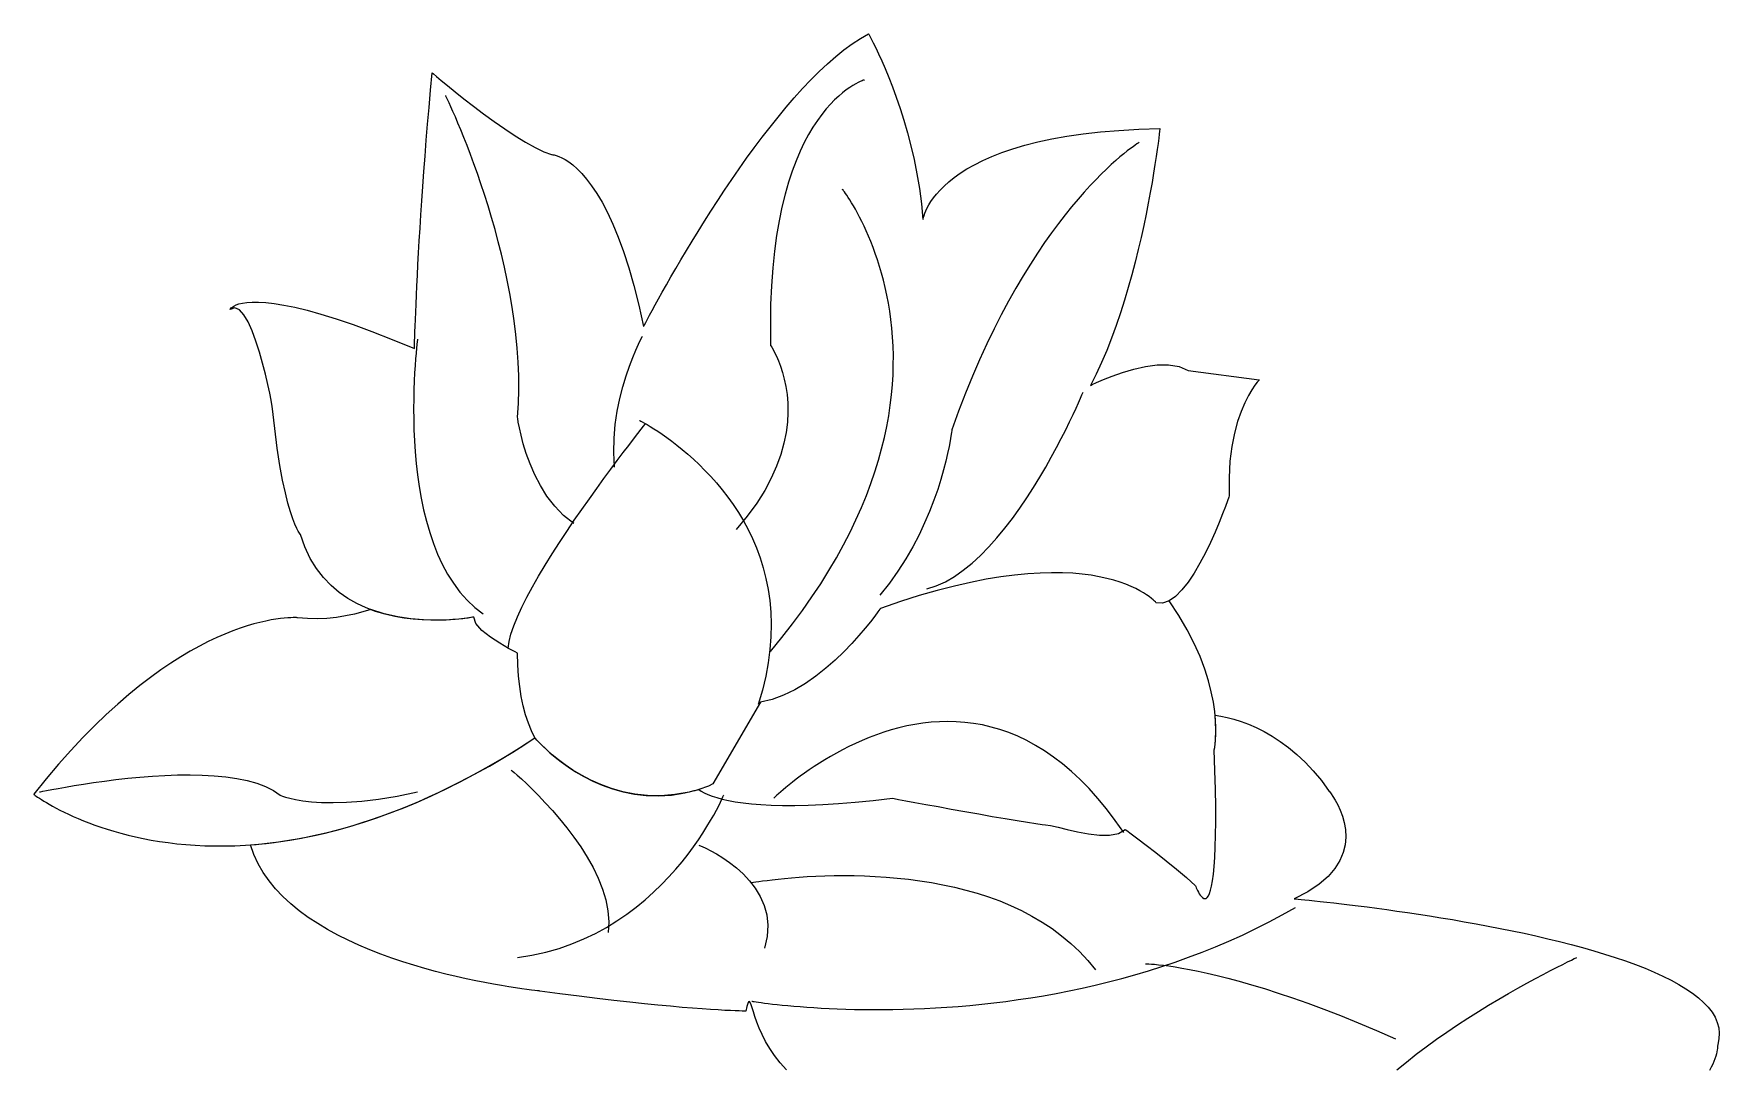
# Model space of a CAD drawing. Extents: x 40 to 170, y 25 to 272.
# Drawn here: x 70.21 to 102.74, y 44.54 to 64.5 of the extents above; entities that cross this region are included whole.
import ezdxf

# ---------------------------------------------------------------- set-up
doc = ezdxf.new("R2010")
doc.units = 0

msp = doc.modelspace()

# ---------------------------------------------------------------- linework, layer by layer
at = {"color": 250, "linetype": 'Continuous'}
for points in [[(83.3105, 50.0169), (83.232788, 49.970363), (83.041, 49.9035), (82.9642, 49.8821), (82.947, 49.8775), (82.8746, 49.8597), (82.8557, 49.8553), (82.578101, 49.806013), (82.311009, 49.784943), (82.054941, 49.789154), (81.810418, 49.815711), (81.577958, 49.86168), (81.358081, 49.924124), (81.151305, 50.000109), (80.958148, 50.086699), (80.779132, 50.18096), (80.614773, 50.279957), (80.465591, 50.380753), (80.332106, 50.480414), (80.214836, 50.576004), (80.114301, 50.664589), (80.031018, 50.743234), (79.965508, 50.809002), (79.918289, 50.858959), (79.88988, 50.89017), (79.8808, 50.8997), (79.814506, 51.038731), (79.75455, 51.187834), (79.701322, 51.347326), (79.655213, 51.517524), (79.616613, 51.698746), (79.585911, 51.891307), (79.563498, 52.095526), (79.549765, 52.311718), (79.5451, 52.5402), (79.496757, 52.564373), (79.372474, 52.630209), (79.203365, 52.727689), (79.020547, 52.846789), (78.855136, 52.977489), (78.738249, 53.109766), (78.701, 53.2336), (78.688283, 53.231202), (78.651359, 53.224834), (78.592069, 53.215734), (78.512253, 53.20514), (78.413752, 53.194293), (78.298407, 53.184429), (78.168059, 53.176789), (78.024548, 53.17261), (77.869714, 53.173131), (77.7054, 53.17959), (77.533445, 53.193227), (77.35569, 53.21528), (77.173975, 53.246988), (76.990143, 53.289589), (76.806032, 53.344322), (76.623484, 53.412425), (76.44434, 53.495137), (76.27044, 53.593697), (76.103625, 53.709344), (75.945736, 53.843315), (75.798613, 53.99685), (75.664097, 54.171188), (75.54403, 54.367566), (75.44025, 54.587224), (75.3546, 54.8314), (75.349689, 54.837014), (75.335616, 54.856009), (75.31337, 54.891616), (75.283939, 54.947064), (75.248312, 55.025585), (75.207478, 55.130407), (75.162425, 55.264763), (75.114143, 55.43188), (75.06362, 55.634991), (75.011845, 55.877326), (74.959807, 56.162113), (74.908494, 56.492585), (74.858895, 56.87197), (74.812, 57.3035), (74.806133, 57.335032), (74.789061, 57.422859), (74.761573, 57.55683), (74.724461, 57.726793), (74.678515, 57.922598), (74.624527, 58.134092), (74.563288, 58.351125), (74.495587, 58.563544), (74.422217, 58.761199), (74.343968, 58.933937), (74.261631, 59.071608), (74.175997, 59.16406), (74.087856, 59.201141), (73.998, 59.1727), (73.999939, 59.176375), (74.006788, 59.186403), (74.020091, 59.20129), (74.041396, 59.219541), (74.072247, 59.23966), (74.114191, 59.260153), (74.168774, 59.279524), (74.237542, 59.29628), (74.32204, 59.308924), (74.423815, 59.315963), (74.544413, 59.3159), (74.685378, 59.307242), (74.848258, 59.288492), (75.034598, 59.258157), (75.245945, 59.214742), (75.483843, 59.15675), (75.74984, 59.082689), (76.04548, 58.991062), (76.372311, 58.880374), (76.731877, 58.749131), (77.125725, 58.595838), (77.5554, 58.419), (77.555609, 58.428241), (77.556276, 58.455667), (77.557462, 58.500828), (77.559228, 58.563278), (77.561635, 58.642568), (77.564743, 58.738249), (77.568613, 58.849875), (77.573305, 58.976997), (77.578881, 59.119167), (77.585402, 59.275936), (77.592928, 59.446858), (77.601519, 59.631484), (77.611237, 59.829366), (77.622142, 60.040055), (77.634296, 60.263105), (77.647758, 60.498066), (77.66259, 60.744492), (77.678852, 61.001933), (77.696605, 61.269943), (77.71591, 61.548072), (77.736828, 61.835873), (77.759419, 62.132898), (77.783744, 62.438699), (77.809864, 62.752827), (77.837839, 63.074836), (77.867731, 63.404276), (77.8996, 63.7407), (77.920332, 63.723047), (77.979529, 63.673126), (78.072689, 63.595498), (78.19531, 63.494721), (78.342893, 63.375356), (78.510934, 63.241961), (78.694935, 63.099096), (78.890392, 62.951321), (79.092806, 62.803195), (79.297674, 62.659278), (79.500496, 62.524128), (79.696771, 62.402306), (79.881998, 62.298371), (80.051674, 62.216883), (80.2013, 62.1624), (80.207332, 62.162127), (80.224942, 62.160216), (80.2534, 62.15503), (80.291976, 62.144931), (80.33994, 62.128281), (80.396564, 62.103442), (80.461116, 62.068778), (80.532869, 62.022649), (80.611091, 61.963418), (80.695053, 61.889449), (80.784025, 61.799102), (80.877279, 61.69074), (80.974083, 61.562726), (81.073709, 61.413421), (81.175426, 61.241189), (81.278505, 61.044391), (81.382217, 60.82139), (81.485831, 60.570547), (81.588618, 60.290226), (81.689848, 59.978789), (81.788791, 59.634597), (81.884719, 59.256013), (81.9769, 58.8414), (81.981768, 58.850815), (81.996171, 58.878466), (82.019807, 58.923462), (82.052373, 58.98491), (82.093569, 59.06192), (82.143091, 59.153598), (82.200638, 59.259054), (82.265907, 59.377397), (82.338598, 59.507733), (82.418407, 59.649172), (82.505033, 59.800822), (82.598173, 59.961791), (82.697526, 60.131188), (82.80279, 60.30812), (82.913663, 60.491697), (83.029842, 60.681026), (83.151026, 60.875216), (83.276913, 61.073376), (83.4072, 61.274612), (83.541586, 61.478035), (83.679768, 61.682752), (83.821445, 61.887871), (83.966315, 62.092501), (84.114075, 62.29575), (84.264424, 62.496726), (84.417059, 62.694538), (84.571679, 62.888295), (84.727981, 63.077103), (84.885664, 63.260072), (85.044425, 63.436311), (85.203963, 63.604926), (85.363975, 63.765028), (85.52416, 63.915723), (85.684215, 64.05612), (85.843839, 64.185329), (86.002729, 64.302456), (86.160583, 64.40661), (86.3171, 64.4969), (86.323557, 64.485441), (86.342123, 64.45159), (86.371589, 64.396137), (86.410746, 64.31987), (86.458388, 64.223578), (86.513304, 64.108051), (86.574286, 63.974079), (86.640127, 63.822449), (86.709618, 63.653951), (86.78155, 63.469375), (86.854715, 63.269509), (86.927905, 63.055143), (86.999911, 62.827066), (87.069524, 62.586067), (87.135538, 62.332934), (87.196742, 62.068458), (87.251928, 61.793428), (87.299889, 61.508632), (87.339416, 61.214859), (87.3693, 60.9129), (87.370152, 60.91803), (87.373229, 60.932977), (87.379311, 60.957082), (87.389181, 60.989681), (87.403619, 61.030114), (87.423407, 61.077719), (87.449326, 61.131834), (87.482156, 61.191799), (87.52268, 61.25695), (87.571679, 61.326627), (87.629933, 61.400169), (87.698224, 61.476913), (87.777333, 61.556198), (87.868042, 61.637363), (87.971131, 61.719746), (88.087382, 61.802685), (88.217576, 61.88552), (88.362495, 61.967587), (88.522919, 62.048227), (88.699629, 62.126777), (88.893408, 62.202575), (89.105036, 62.274961), (89.335294, 62.343272), (89.584964, 62.406848), (89.854826, 62.465026), (90.145663, 62.517145), (90.458255, 62.562543), (90.793383, 62.600559), (91.15183, 62.630532), (91.534375, 62.651799), (91.9418, 62.6637), (91.940442, 62.651406), (91.936293, 62.615369), (91.929244, 62.556859), (91.919185, 62.477141), (91.906004, 62.377486), (91.889593, 62.259161), (91.869839, 62.123434), (91.846634, 61.971574), (91.819867, 61.804848), (91.789427, 61.624525), (91.755204, 61.431873), (91.717089, 61.22816), (91.67497, 61.014654), (91.628738, 60.792623), (91.578281, 60.563336), (91.523491, 60.328061), (91.464256, 60.088066), (91.400467, 59.844619), (91.332012, 59.598987), (91.258782, 59.352441), (91.180667, 59.106246), (91.097555, 58.861673), (91.009338, 58.619988), (90.915904, 58.38246), (90.817143, 58.150357), (90.712945, 57.924948), (90.6032, 57.7075), (90.633969, 57.722395), (90.720186, 57.762079), (90.85272, 57.81905), (91.022436, 57.885806), (91.220202, 57.954844), (91.436885, 58.018663), (91.663352, 58.069761), (91.89047, 58.100636), (92.109106, 58.103785), (92.310127, 58.071707), (92.4844, 57.9969), (93.8591, 57.816), (93.848168, 57.804309), (93.817873, 57.768708), (93.77197, 57.708407), (93.714212, 57.622616), (93.648354, 57.510546), (93.578148, 57.371406), (93.507348, 57.204406), (93.439709, 57.008755), (93.378984, 56.783665), (93.328927, 56.528344), (93.293291, 56.242003), (93.275831, 55.923852), (93.2803, 55.5731), (93.271609, 55.547954), (93.246385, 55.477074), (93.205898, 55.367297), (93.151422, 55.225458), (93.084227, 55.058394), (93.005586, 54.87294), (92.916769, 54.675935), (92.81905, 54.474212), (92.713699, 54.27461), (92.601989, 54.083964), (92.485192, 53.909111), (92.364578, 53.756886), (92.24142, 53.634126), (92.11699, 53.547668), (91.99256, 53.504347), (91.8694, 53.511), (91.865952, 53.514898), (91.855383, 53.526076), (91.837355, 53.543759), (91.811529, 53.567172), (91.77757, 53.59554), (91.735138, 53.628087), (91.683895, 53.664039), (91.623505, 53.70262), (91.553628, 53.743057), (91.473928, 53.784572), (91.384067, 53.826393), (91.283706, 53.867743), (91.172508, 53.907847), (91.050135, 53.945931), (90.916249, 53.98122), (90.770512, 54.012937), (90.612588, 54.04031), (90.442137, 54.062561), (90.258822, 54.078917), (90.062305, 54.088603), (89.852249, 54.090842), (89.628315, 54.084861), (89.390166, 54.069884), (89.137464, 54.045136), (88.869871, 54.009842), (88.587049, 53.963228), (88.288661, 53.904517), (87.974369, 53.832936), (87.643834, 53.747708), (87.29672, 53.64806), (86.932688, 53.533215), (86.5514, 53.4024), (86.538514, 53.384074), (86.500879, 53.332098), (86.440033, 53.250977), (86.357513, 53.145214), (86.254855, 53.019315), (86.133596, 52.877783), (85.995274, 52.725122), (85.841425, 52.565837), (85.673586, 52.404433), (85.493295, 52.245413), (85.302087, 52.093281), (85.1015, 51.952542), (84.893071, 51.8277), (84.678337, 51.72326), (84.458834, 51.643725), (84.2361, 51.5936), (83.3105, 50.0169)], [(86.2379, 63.6043), (86.232695, 63.602708), (86.217524, 63.597542), (86.193051, 63.58822), (86.15994, 63.574156), (86.118857, 63.554767), (86.070464, 63.529468), (86.015427, 63.497678), (85.954411, 63.45881), (85.888079, 63.412282), (85.817096, 63.357509), (85.742126, 63.293907), (85.663834, 63.220894), (85.582885, 63.137884), (85.499942, 63.044294), (85.41567, 62.93954), (85.330735, 62.823039), (85.245799, 62.694205), (85.161527, 62.552456), (85.078584, 62.397208), (84.997635, 62.227876), (84.919344, 62.043876), (84.844374, 61.844626), (84.773391, 61.62954), (84.707059, 61.398036), (84.646043, 61.149528), (84.591007, 60.883434), (84.542614, 60.59917), (84.501531, 60.29615), (84.468421, 59.973793), (84.443948, 59.631513), (84.428777, 59.268726), (84.423573, 58.88485), (84.429, 58.4793), (84.434833, 58.470504), (84.451042, 58.444491), (84.475696, 58.401828), (84.506862, 58.343078), (84.542607, 58.268807), (84.580998, 58.17958), (84.620103, 58.075962), (84.657989, 57.958517), (84.692723, 57.827812), (84.722373, 57.68441), (84.745006, 57.528877), (84.75869, 57.361777), (84.761491, 57.183677), (84.751478, 56.99514), (84.726717, 56.796732), (84.685276, 56.589018), (84.625222, 56.372562), (84.544622, 56.14793), (84.441545, 55.915687), (84.314056, 55.676397), (84.160225, 55.430626), (83.978117, 55.178939), (83.7658, 54.9219)], [(80.6304, 55.0425), (80.434289, 55.195574), (80.262382, 55.372361), (80.113197, 55.566606), (79.985254, 55.772049), (79.87707, 55.982434), (79.787163, 56.191502), (79.714051, 56.392997), (79.656253, 56.580661), (79.612286, 56.748236), (79.580669, 56.889465), (79.559921, 56.998091), (79.548558, 57.067855), (79.5451, 57.0925), (79.561975, 57.356659), (79.569136, 57.62252), (79.567166, 57.889459), (79.556648, 58.156851), (79.538168, 58.424073), (79.512308, 58.690501), (79.479654, 58.955509), (79.440787, 59.218474), (79.396294, 59.478773), (79.346756, 59.735779), (79.292759, 59.98887), (79.234886, 60.237422), (79.173721, 60.480809), (79.109848, 60.718408), (79.043851, 60.949595), (78.976314, 61.173746), (78.90782, 61.390236), (78.838954, 61.598441), (78.770299, 61.797737), (78.702439, 61.9875), (78.635958, 62.167106), (78.571441, 62.33593), (78.50947, 62.493348), (78.45063, 62.638737), (78.395505, 62.771471), (78.344679, 62.890927), (78.298735, 62.996481), (78.258257, 63.087508), (78.223829, 63.163385), (78.196036, 63.223486), (78.175461, 63.267189), (78.162688, 63.293868), (78.1583, 63.3029)], [(91.5438, 62.3984), (91.538695, 62.395258), (91.523634, 62.38567), (91.498996, 62.369391), (91.465161, 62.346176), (91.422508, 62.31578), (91.371418, 62.277959), (91.31227, 62.232468), (91.245443, 62.179062), (91.171318, 62.117498), (91.090273, 62.047529), (91.00269, 61.968911), (90.908947, 61.881401), (90.809424, 61.784752), (90.704501, 61.67872), (90.594557, 61.563061), (90.479973, 61.43753), (90.361127, 61.301882), (90.2384, 61.155872), (90.112171, 60.999257), (89.98282, 60.83179), (89.850727, 60.653228), (89.716271, 60.463326), (89.579832, 60.261838), (89.44179, 60.048522), (89.302524, 59.82313), (89.162415, 59.58542), (89.021841, 59.335146), (88.881182, 59.072064), (88.740819, 58.795929), (88.601131, 58.506496), (88.462497, 58.20352), (88.325297, 57.886758), (88.189911, 57.555963), (88.056719, 57.210892), (87.9261, 56.8513), (87.924474, 56.837068), (87.919102, 56.795569), (87.909247, 56.728595), (87.894171, 56.63794), (87.873134, 56.525396), (87.845398, 56.392757), (87.810226, 56.241817), (87.766878, 56.074368), (87.714617, 55.892203), (87.652703, 55.697116), (87.580399, 55.490899), (87.496966, 55.275347), (87.401665, 55.052252), (87.293759, 54.823407), (87.172509, 54.590606), (87.037176, 54.355642), (86.887023, 54.120307), (86.72131, 53.886395), (86.5393, 53.6557)], [(84.429, 52.5704), (84.647091, 52.837303), (84.852485, 53.101555), (85.045497, 53.363085), (85.226443, 53.621822), (85.395636, 53.877697), (85.553394, 54.130639), (85.70003, 54.380577), (85.83586, 54.627441), (85.9612, 54.871161), (86.076364, 55.111665), (86.181668, 55.348884), (86.277426, 55.582748), (86.363955, 55.813184), (86.441569, 56.040124), (86.510583, 56.263497), (86.571313, 56.483232), (86.624074, 56.699258), (86.669181, 56.911506), (86.70695, 57.119905), (86.737695, 57.324384), (86.761731, 57.524873), (86.779375, 57.721302), (86.79094, 57.913599), (86.796743, 58.101695), (86.797099, 58.285519), (86.792322, 58.465001), (86.782728, 58.64007), (86.768632, 58.810656), (86.75035, 58.976687), (86.728196, 59.138095), (86.702486, 59.294808), (86.673535, 59.446756), (86.641658, 59.593868), (86.60717, 59.736074), (86.570387, 59.873304), (86.531623, 60.005486), (86.491195, 60.132551), (86.449417, 60.254428), (86.406604, 60.371047), (86.363072, 60.482337), (86.319135, 60.588228), (86.275109, 60.688649), (86.23131, 60.78353), (86.188052, 60.8728), (86.145651, 60.956388), (86.104421, 61.034226), (86.064679, 61.106241), (86.026738, 61.172364), (85.990915, 61.232523), (85.957525, 61.28665), (85.926882, 61.334672), (85.899303, 61.37652), (85.875101, 61.412123), (85.854593, 61.441411), (85.838094, 61.464313), (85.825919, 61.480759), (85.818382, 61.490678), (85.8158, 61.494)], [(77.6157, 58.5999), (77.614198, 58.588273), (77.610047, 58.554222), (77.603775, 58.498996), (77.595914, 58.423842), (77.586992, 58.330007), (77.577541, 58.21874), (77.568089, 58.091287), (77.559167, 57.948897), (77.551305, 57.792816), (77.545033, 57.624293), (77.54088, 57.444575), (77.539378, 57.25491), (77.541054, 57.056544), (77.546441, 56.850727), (77.556067, 56.638704), (77.570462, 56.421725), (77.590158, 56.201036), (77.615682, 55.977885), (77.647566, 55.753519), (77.68634, 55.529187), (77.732532, 55.306135), (77.786675, 55.085612), (77.849296, 54.868865), (77.920927, 54.657141), (78.002096, 54.451688), (78.093335, 54.253753), (78.195174, 54.064585), (78.308141, 53.88543), (78.432767, 53.717537), (78.569582, 53.562152), (78.719117, 53.420524), (78.8819, 53.2939)], [(81.4143, 56.1278), (81.399927, 56.409809), (81.406383, 56.685752), (81.430506, 56.953258), (81.46913, 57.209952), (81.519093, 57.453462), (81.577229, 57.681415), (81.640375, 57.891438), (81.705367, 58.081156), (81.769041, 58.248198), (81.828233, 58.390191), (81.879779, 58.50476), (81.920515, 58.589534), (81.947276, 58.642138), (81.9569, 58.6602)], [(87.4438, 53.7763), (87.623627, 53.835026), (87.801121, 53.916138), (87.975932, 54.017708), (88.147711, 54.137805), (88.316108, 54.274499), (88.480775, 54.425861), (88.641362, 54.58996), (88.79752, 54.764867), (88.9489, 54.948652), (89.095152, 55.139384), (89.235927, 55.335135), (89.370877, 55.533974), (89.49965, 55.73397), (89.6219, 55.933195), (89.737275, 56.129719), (89.845428, 56.321611), (89.946008, 56.506942), (90.038667, 56.683781), (90.123055, 56.8502), (90.198822, 57.004267), (90.265621, 57.144054), (90.323101, 57.267629), (90.370913, 57.373064), (90.408709, 57.458429), (90.436138, 57.521793), (90.452851, 57.561227), (90.4585, 57.5748)], [(79.3642, 52.6307), (79.381061, 52.759946), (79.417203, 52.905402), (79.471062, 53.065416), (79.541078, 53.238331), (79.625687, 53.422495), (79.723328, 53.616254), (79.832438, 53.817952), (79.951454, 54.025936), (80.078815, 54.238552), (80.212958, 54.454145), (80.352321, 54.671062), (80.495341, 54.887648), (80.640457, 55.102248), (80.786106, 55.31321), (80.930725, 55.518878), (81.072753, 55.717599), (81.210627, 55.907718), (81.342785, 56.087581), (81.467665, 56.255535), (81.583703, 56.409924), (81.689339, 56.549095), (81.783009, 56.671393), (81.863152, 56.775164), (81.928204, 56.858755), (81.976605, 56.92051), (82.006791, 56.958777), (82.0172, 56.9719)], [(81.8966, 57.0322), (81.903029, 57.028918), (81.921803, 57.019055), (81.952154, 57.002591), (81.993313, 56.979501), (82.044511, 56.949764), (82.104979, 56.913356), (82.173949, 56.870256), (82.250651, 56.82044), (82.334318, 56.763886), (82.42418, 56.700572), (82.519468, 56.630474), (82.619414, 56.553571), (82.72325, 56.469839), (82.830205, 56.379257), (82.939512, 56.2818), (83.050402, 56.177448), (83.162105, 56.066177), (83.273854, 55.947964), (83.384879, 55.822788), (83.494413, 55.690625), (83.601684, 55.551453), (83.705927, 55.405249), (83.80637, 55.251991), (83.902246, 55.091656), (83.992787, 54.924221), (84.077222, 54.749665), (84.154783, 54.567964), (84.224703, 54.379095), (84.286211, 54.183037), (84.338539, 53.979766), (84.380919, 53.76926), (84.412581, 53.551496), (84.432757, 53.326452), (84.440678, 53.094105), (84.435575, 52.854433), (84.41668, 52.607413), (84.383224, 52.353022), (84.334438, 52.091238), (84.269553, 51.822038), (84.1878, 51.5454)], [(83.0415, 49.9037), (83.090598, 49.872982), (83.149227, 49.841611), (83.218215, 49.810089), (83.298394, 49.778916), (83.390594, 49.748594), (83.495644, 49.719623), (83.614374, 49.692505), (83.747615, 49.66774), (83.896197, 49.64583), (84.06095, 49.627275), (84.242704, 49.612577), (84.442289, 49.602236), (84.660535, 49.596754), (84.898272, 49.596631), (85.156331, 49.602369), (85.435542, 49.614468), (85.736734, 49.63343), (86.060737, 49.659755), (86.408383, 49.693945), (86.7805, 49.7365), (86.811361, 49.730744), (86.898793, 49.714479), (87.035067, 49.689204), (87.212455, 49.656422), (87.423229, 49.617634), (87.659661, 49.574342), (87.914023, 49.528047), (88.178587, 49.48025), (88.445625, 49.432453), (88.707409, 49.386158), (88.956211, 49.342866), (89.184302, 49.304078), (89.383954, 49.271296), (89.54744, 49.246021), (89.667031, 49.229756), (89.735, 49.224), (89.832381, 49.210974), (89.975919, 49.177851), (90.1537, 49.133563), (90.353815, 49.087043), (90.564352, 49.047224), (90.7734, 49.023037), (90.969048, 49.023416), (91.139385, 49.057293), (91.2725, 49.1336), (91.303144, 49.111268), (91.38813, 49.048739), (91.517033, 48.952711), (91.679433, 48.829883), (91.864907, 48.686954), (92.063033, 48.530622), (92.263389, 48.367587), (92.455552, 48.204547), (92.6291, 48.0482), (92.63088, 48.043324), (92.636027, 48.029837), (92.644252, 48.009454), (92.655266, 47.983887), (92.668779, 47.954849), (92.684502, 47.924054), (92.702146, 47.893214), (92.721422, 47.864044), (92.74204, 47.838256), (92.763712, 47.817563), (92.786147, 47.803679), (92.809058, 47.798317), (92.832154, 47.80319), (92.855146, 47.820011), (92.877745, 47.850494), (92.899662, 47.896351), (92.920607, 47.959296), (92.940292, 48.041042), (92.958427, 48.143303), (92.974723, 48.267791), (92.98889, 48.41622), (93.00064, 48.590302), (93.009683, 48.791752), (93.01573, 49.022282), (93.018492, 49.283606), (93.017679, 49.577436), (93.013002, 49.905487), (93.004172, 50.26947), (92.9909, 50.6711), (92.993465, 50.683816), (92.999766, 50.721276), (93.00771, 50.782445), (93.015205, 50.866289), (93.02016, 50.971775), (93.020482, 51.097868), (93.014079, 51.243535), (92.998858, 51.407742), (92.972728, 51.589455), (92.933597, 51.78764), (92.879372, 52.001263), (92.807962, 52.22929), (92.717273, 52.470687), (92.605215, 52.72442), (92.469695, 52.989456), (92.308621, 53.264761), (92.1199, 53.5493), (91.994012, 53.504613), (91.8694, 53.511), (91.865952, 53.514898), (91.855383, 53.526076), (91.837355, 53.543759), (91.811529, 53.567172), (91.77757, 53.59554), (91.735138, 53.628087), (91.683895, 53.664039), (91.623505, 53.70262), (91.553628, 53.743057), (91.473928, 53.784572), (91.384067, 53.826393), (91.283706, 53.867743), (91.172508, 53.907847), (91.050135, 53.945931), (90.916249, 53.98122), (90.770512, 54.012937), (90.612588, 54.04031), (90.442137, 54.062561), (90.258822, 54.078917), (90.062305, 54.088603), (89.852249, 54.090842), (89.628315, 54.084861), (89.390166, 54.069884), (89.137464, 54.045136), (88.869871, 54.009842), (88.587049, 53.963228), (88.288661, 53.904517), (87.974369, 53.832936), (87.643834, 53.747708), (87.29672, 53.64806), (86.932688, 53.533215), (86.5514, 53.4024), (86.538514, 53.384074), (86.500879, 53.332098), (86.440033, 53.250977), (86.357513, 53.145214), (86.254855, 53.019315), (86.133596, 52.877783), (85.995274, 52.725122), (85.841425, 52.565837), (85.673586, 52.404433), (85.493295, 52.245413), (85.302087, 52.093281), (85.1015, 51.952542), (84.893071, 51.8277), (84.678337, 51.72326), (84.458834, 51.643725), (84.2361, 51.5936), (83.3105, 50.0169), (83.232888, 49.970425), (83.0415, 49.9037)], [(76.7141, 53.3771), (76.560254, 53.33195), (76.397261, 53.290828), (76.226428, 53.255393), (76.049063, 53.2273), (75.86647, 53.208207), (75.679958, 53.199772), (75.490832, 53.20365), (75.3004, 53.2215), (75.294926, 53.221913), (75.278657, 53.222777), (75.251828, 53.223526), (75.214669, 53.223598), (75.167413, 53.222428), (75.110294, 53.219452), (75.043542, 53.214106), (74.967392, 53.205825), (74.882074, 53.194047), (74.787822, 53.178206), (74.684867, 53.157738), (74.573443, 53.13208), (74.453782, 53.100668), (74.326115, 53.062937), (74.190676, 53.018323), (74.047698, 52.966262), (73.897411, 52.906191), (73.740049, 52.837545), (73.575845, 52.759759), (73.40503, 52.672271), (73.227837, 52.574515), (73.044498, 52.465928), (72.855247, 52.345946), (72.660314, 52.214004), (72.459934, 52.069539), (72.254337, 51.911987), (72.043757, 51.740782), (71.828426, 51.555362), (71.608576, 51.355163), (71.38444, 51.139619), (71.15625, 50.908167), (70.924238, 50.660244), (70.688638, 50.395284), (70.449681, 50.112724), (70.2076, 49.812), (70.210667, 49.809669), (70.219843, 49.802855), (70.235089, 49.791825), (70.256366, 49.776847), (70.283636, 49.758189), (70.31686, 49.736119), (70.355999, 49.710904), (70.401015, 49.682813), (70.451869, 49.652112), (70.508522, 49.61907), (70.570936, 49.583955), (70.639072, 49.547034), (70.712891, 49.508576), (70.792355, 49.468847), (70.877425, 49.428116), (70.968062, 49.38665), (71.064228, 49.344717), (71.165884, 49.302586), (71.272991, 49.260523), (71.385511, 49.218796), (71.503405, 49.177674), (71.626634, 49.137424), (71.75516, 49.098314), (71.888944, 49.060611), (72.027947, 49.024584), (72.172131, 48.9905), (72.321457, 48.958627), (72.475886, 48.929232), (72.63538, 48.902584), (72.7999, 48.87895), (72.969407, 48.858598), (73.143863, 48.841796), (73.323229, 48.828811), (73.507466, 48.819912), (73.696536, 48.815366), (73.8904, 48.815441), (74.089019, 48.820404), (74.292355, 48.830524), (74.500369, 48.846068), (74.713022, 48.867304), (74.930276, 48.894499), (75.152092, 48.927922), (75.378431, 48.967841), (75.609255, 49.014522), (75.844525, 49.068234), (76.084202, 49.129245), (76.328248, 49.197822), (76.576624, 49.274234), (76.829291, 49.358747), (77.086211, 49.45163), (77.347345, 49.55315), (77.612654, 49.663575), (77.8821, 49.783174), (78.155644, 49.912213), (78.433247, 50.050961), (78.714871, 50.199685), (79.000477, 50.358653), (79.290026, 50.528133), (79.58348, 50.708393), (79.8808, 50.8997), (79.814479, 51.038727), (79.754509, 51.187822), (79.701278, 51.347304), (79.655172, 51.517491), (79.61658, 51.698705), (79.585889, 51.891263), (79.563487, 52.095485), (79.549761, 52.311691), (79.5451, 52.5402), (79.496757, 52.564373), (79.372474, 52.630209), (79.203365, 52.727689), (79.020547, 52.846789), (78.855136, 52.977489), (78.738249, 53.109766), (78.701, 53.2336), (78.675994, 53.229011), (78.60441, 53.217553), (78.4914, 53.202691), (78.342114, 53.187891), (78.161704, 53.176618), (77.955321, 53.172338), (77.728116, 53.178515), (77.48524, 53.198614), (77.231845, 53.236101), (76.973081, 53.294441), (76.7141, 53.3771)], [(84.737357, 44.490094), (84.613139, 44.627621), (84.505203, 44.766883), (84.412241, 44.905767), (84.332945, 45.042159), (84.266007, 45.173948), (84.210121, 45.299019), (84.163977, 45.415259), (84.126268, 45.520556), (84.095687, 45.612796), (84.070926, 45.689867), (84.050677, 45.749654), (84.033632, 45.790045), (84.018483, 45.808927), (84.003924, 45.804187), (83.988645, 45.773711), (83.97134, 45.715386), (83.9507, 45.6271), (83.942739, 45.627142), (83.918643, 45.627435), (83.878096, 45.62823), (83.820778, 45.629778), (83.746371, 45.63233), (83.654559, 45.636138), (83.545022, 45.641452), (83.417443, 45.648523), (83.271504, 45.657603), (83.106887, 45.668942), (82.923274, 45.682792), (82.720347, 45.699403), (82.497787, 45.719027), (82.255278, 45.741915), (81.9925, 45.768317), (81.709137, 45.798485), (81.404869, 45.83267), (81.07938, 45.871123), (80.732351, 45.914095), (80.363463, 45.961837), (79.9724, 46.0146), (79.961838, 46.015663), (79.930874, 46.018965), (79.880589, 46.02467), (79.812063, 46.032946), (79.726378, 46.043959), (79.624615, 46.057875), (79.507854, 46.074862), (79.377176, 46.095085), (79.233663, 46.118711), (79.078396, 46.145906), (78.912455, 46.176837), (78.736922, 46.211671), (78.552878, 46.250573), (78.361403, 46.29371), (78.163579, 46.341249), (77.960487, 46.393355), (77.753207, 46.450197), (77.54282, 46.511939), (77.330409, 46.578749), (77.117052, 46.650792), (76.903833, 46.728236), (76.691831, 46.811246), (76.482128, 46.89999), (76.275804, 46.994634), (76.073941, 47.095343), (75.87762, 47.202285), (75.687921, 47.315626), (75.505926, 47.435532), (75.332716, 47.562171), (75.169371, 47.695708), (75.016973, 47.836309), (74.876603, 47.984142), (74.749341, 48.139372), (74.636269, 48.302167), (74.538467, 48.472692), (74.457017, 48.651114), (74.393, 48.8376), (74.543325, 48.850124), (74.69603, 48.865602), (74.851102, 48.884134), (75.008526, 48.905817), (75.168288, 48.930751), (75.330374, 48.959034), (75.49477, 48.990766), (75.661461, 49.026045), (75.830434, 49.064971), (76.001674, 49.107641), (76.175167, 49.154155), (76.350899, 49.204611), (76.528856, 49.259109), (76.709024, 49.317748), (76.891387, 49.380625), (77.075934, 49.44784), (77.262648, 49.519493), (77.451517, 49.595681), (77.642525, 49.676503), (77.835659, 49.762059), (78.030905, 49.852447), (78.228248, 49.947767), (78.427674, 50.048116), (78.62917, 50.153594), (78.83272, 50.264299), (79.038311, 50.380331), (79.245929, 50.501788), (79.455559, 50.62877), (79.667187, 50.761374), (79.8808, 50.8997), (79.88763, 50.89275), (79.911547, 50.866377), (79.952123, 50.823007), (80.008927, 50.765069), (80.081531, 50.69499), (80.169504, 50.615199), (80.272419, 50.528122), (80.389844, 50.436189), (80.521351, 50.341826), (80.66651, 50.247462), (80.824892, 50.155523), (80.996068, 50.068439), (81.179607, 49.988637), (81.375081, 49.918544), (81.582061, 49.860589), (81.800116, 49.817199), (82.028818, 49.790802), (82.267736, 49.783826), (82.516443, 49.798698), (82.774507, 49.837847), (83.0415, 49.9037), (83.090613, 49.872982), (83.149254, 49.841611), (83.218254, 49.810089), (83.298442, 49.778916), (83.39065, 49.748594), (83.495707, 49.719623), (83.614442, 49.692505), (83.747687, 49.66774), (83.896271, 49.64583), (84.061025, 49.627275), (84.242778, 49.612577), (84.442361, 49.602236), (84.660603, 49.596754), (84.898335, 49.596631), (85.156387, 49.602369), (85.43559, 49.614468), (85.736772, 49.63343), (86.060764, 49.659755), (86.408397, 49.693945), (86.7805, 49.7365), (86.811361, 49.730744), (86.898793, 49.714479), (87.035067, 49.689204), (87.212455, 49.656422), (87.423229, 49.617634), (87.659661, 49.574342), (87.914023, 49.528047), (88.178587, 49.48025), (88.445625, 49.432453), (88.707409, 49.386158), (88.956211, 49.342866), (89.184302, 49.304078), (89.383954, 49.271296), (89.54744, 49.246021), (89.667031, 49.229756), (89.735, 49.224), (89.832381, 49.210974), (89.975919, 49.177851), (90.1537, 49.133563), (90.353815, 49.087043), (90.564352, 49.047224), (90.7734, 49.023037), (90.969048, 49.023416), (91.139385, 49.057293), (91.2725, 49.1336), (91.303144, 49.111268), (91.38813, 49.048739), (91.517033, 48.952711), (91.679433, 48.829883), (91.864907, 48.686954), (92.063033, 48.530622), (92.263389, 48.367587), (92.455552, 48.204547), (92.6291, 48.0482), (92.63088, 48.043324), (92.636027, 48.029837), (92.644252, 48.009454), (92.655266, 47.983887), (92.668779, 47.954849), (92.684502, 47.924054), (92.702146, 47.893214), (92.721422, 47.864044), (92.74204, 47.838256), (92.763712, 47.817563), (92.786147, 47.803679), (92.809058, 47.798317), (92.832154, 47.80319), (92.855146, 47.820011), (92.877745, 47.850494), (92.899662, 47.896351), (92.920607, 47.959296), (92.940292, 48.041042), (92.958427, 48.143303), (92.974723, 48.267791), (92.98889, 48.41622), (93.00064, 48.590302), (93.009683, 48.791752), (93.01573, 49.022282), (93.018492, 49.283606), (93.017679, 49.577436), (93.013002, 49.905487), (93.004172, 50.26947), (92.9909, 50.6711), (92.999023, 50.716561), (93.013813, 50.848187), (93.020895, 51.058845), (93.0059, 51.3414)], [(91.2423, 49.0733), (91.077328, 49.309529), (90.910795, 49.529462), (90.742879, 49.733552), (90.573757, 49.92225), (90.403606, 50.096011), (90.232602, 50.255286), (90.060923, 50.400529), (89.888744, 50.53219), (89.716244, 50.650725), (89.5436, 50.756584), (89.370987, 50.85022), (89.198583, 50.932087), (89.026565, 51.002636), (88.85511, 51.06232), (88.684395, 51.111593), (88.514596, 51.150905), (88.34589, 51.180711), (88.178456, 51.201463), (88.012468, 51.213613), (87.848105, 51.217614), (87.685542, 51.213918), (87.524958, 51.202978), (87.366529, 51.185247), (87.210432, 51.161178), (87.056843, 51.131222), (86.90594, 51.095833), (86.7579, 51.055462), (86.612899, 51.010564), (86.471115, 50.96159), (86.332724, 50.908993), (86.197903, 50.853225), (86.066829, 50.794739), (85.93968, 50.733989), (85.816631, 50.671425), (85.69786, 50.607501), (85.583544, 50.54267), (85.47386, 50.477384), (85.368984, 50.412096), (85.269094, 50.347258), (85.174366, 50.283323), (85.084978, 50.220744), (85.001106, 50.159973), (84.922927, 50.101462), (84.850618, 50.045665), (84.784356, 49.993034), (84.724317, 49.944021), (84.67068, 49.89908), (84.62362, 49.858662), (84.583315, 49.82322), (84.549941, 49.793208), (84.523676, 49.769077), (84.504696, 49.75128), (84.493179, 49.740271), (84.4893, 49.7365)], [(93.0059, 51.3414), (93.118843, 51.321925), (93.240654, 51.295483), (93.370407, 51.261088), (93.507176, 51.217754), (93.650033, 51.164496), (93.798054, 51.100328), (93.95031, 51.024264), (94.105877, 50.935318), (94.263826, 50.832504), (94.423233, 50.714837), (94.583171, 50.581331), (94.742713, 50.431), (94.900933, 50.262858), (95.056904, 50.07592), (95.2097, 49.8692), (95.218864, 49.857666), (95.24371, 49.824271), (95.280268, 49.770826), (95.324567, 49.699144), (95.372639, 49.611035), (95.420511, 49.508311), (95.464215, 49.392783), (95.499781, 49.266263), (95.523237, 49.130563), (95.530616, 48.987492), (95.517945, 48.838864), (95.481256, 48.686489), (95.416577, 48.532179), (95.31994, 48.377745), (95.187374, 48.224999), (95.014908, 48.075751), (94.798574, 47.931815), (94.5344, 47.795), (94.543009, 47.79423), (94.568399, 47.79191), (94.609912, 47.78802), (94.666893, 47.782544), (94.738686, 47.775463), (94.824633, 47.76676), (94.924078, 47.756416), (95.036365, 47.744414), (95.160838, 47.730736), (95.29684, 47.715365), (95.443714, 47.698282), (95.600805, 47.679469), (95.767455, 47.658909), (95.943009, 47.636583), (96.12681, 47.612475), (96.318201, 47.586566), (96.516526, 47.558838), (96.721129, 47.529273), (96.931353, 47.497855), (97.146541, 47.464563), (97.366038, 47.429382), (97.589187, 47.392293), (97.815332, 47.353278), (98.043815, 47.312319), (98.273981, 47.269399), (98.505173, 47.224499), (98.736735, 47.177603), (98.968011, 47.128691), (99.198343, 47.077747), (99.427076, 47.024751), (99.653553, 46.969688), (99.877117, 46.912538), (100.097113, 46.853283), (100.312883, 46.791907), (100.523772, 46.72839), (100.729123, 46.662716), (100.928279, 46.594867), (101.120584, 46.524823), (101.305382, 46.452569), (101.482016, 46.378085), (101.64983, 46.301355), (101.808167, 46.222359), (101.956371, 46.141081), (102.093786, 46.057502), (102.219754, 45.971605), (102.333621, 45.883372), (102.434728, 45.792785), (102.52242, 45.699826), (102.596041, 45.604477), (102.654933, 45.506721), (102.698441, 45.406539), (102.725909, 45.303913), (102.736678, 45.198827), (102.730094, 45.091262), (102.7055, 44.9812), (102.705606, 44.978053), (102.705644, 44.968796), (102.705198, 44.953703), (102.703849, 44.933049), (102.701178, 44.907108), (102.696768, 44.876156), (102.690201, 44.840467), (102.681059, 44.800316), (102.668923, 44.755977), (102.653377, 44.707725), (102.634001, 44.655835), (102.610378, 44.600582), (102.582089, 44.542239), (102.548718, 44.481083)], [(70.32, 49.8571), (70.335702, 49.860441), (70.381393, 49.869916), (70.454954, 49.884701), (70.554264, 49.903973), (70.677204, 49.926908), (70.821653, 49.952684), (70.985492, 49.980477), (71.1666, 50.009463), (71.362857, 50.03882), (71.572143, 50.067725), (71.792338, 50.095353), (72.021322, 50.120882), (72.256975, 50.143488), (72.497177, 50.162347), (72.739807, 50.176638), (72.982747, 50.185536), (73.223874, 50.188218), (73.461071, 50.183861), (73.692216, 50.171642), (73.915189, 50.150737), (74.12787, 50.120323), (74.32814, 50.079576), (74.513878, 50.027674), (74.682964, 49.963792), (74.833278, 49.887109), (74.9627, 49.7968), (74.97395, 49.79168), (75.008403, 49.777989), (75.067113, 49.758233), (75.151137, 49.734918), (75.261529, 49.710547), (75.399344, 49.687627), (75.565637, 49.668663), (75.761464, 49.656159), (75.987878, 49.652621), (76.245936, 49.660554), (76.536692, 49.682463), (76.861201, 49.720854), (77.220519, 49.778231), (77.6157, 49.8571)], [(79.4245, 50.2792), (79.437984, 50.267923), (79.476587, 50.234927), (79.537535, 50.18146), (79.618055, 50.108774), (79.715372, 50.018118), (79.826715, 49.910742), (79.949307, 49.787896), (80.080377, 49.650831), (80.217151, 49.500797), (80.356854, 49.339043), (80.496713, 49.166821), (80.633955, 48.985378), (80.765806, 48.795967), (80.889493, 48.599837), (81.002241, 48.398238), (81.101277, 48.19242), (81.183827, 47.983633), (81.247118, 47.773128), (81.288376, 47.562154), (81.304828, 47.351961), (81.2937, 47.1438)], [(79.5451, 46.6615), (79.822882, 46.705518), (80.08953, 46.764462), (80.345164, 46.837181), (80.589904, 46.922523), (80.823871, 47.019335), (81.047186, 47.126464), (81.259969, 47.242759), (81.462341, 47.367066), (81.654422, 47.498234), (81.836333, 47.635111), (82.008195, 47.776544), (82.170129, 47.92138), (82.322254, 48.068468), (82.464692, 48.216654), (82.597563, 48.364787), (82.720987, 48.511715), (82.835086, 48.656285), (82.939979, 48.797344), (83.035788, 48.933741), (83.122633, 49.064322), (83.200635, 49.187936), (83.269914, 49.303431), (83.330591, 49.409654), (83.382786, 49.505452), (83.426621, 49.589674), (83.462215, 49.661166), (83.489689, 49.718777), (83.509165, 49.761355), (83.520761, 49.787747), (83.5246, 49.7968)], [(83.0422, 48.8321), (83.058952, 48.825215), (83.106117, 48.804558), (83.179054, 48.770131), (83.273125, 48.721934), (83.383691, 48.659966), (83.506112, 48.584228), (83.635749, 48.494719), (83.767964, 48.391441), (83.898116, 48.274392), (84.021567, 48.143574), (84.133678, 47.998986), (84.229809, 47.840628), (84.305321, 47.668501), (84.355576, 47.482604), (84.375933, 47.282939), (84.361754, 47.069504), (84.3084, 46.8423)], [(84.0672, 48.1085), (84.075901, 48.110017), (84.101538, 48.114304), (84.143409, 48.120965), (84.200814, 48.129605), (84.273051, 48.139828), (84.359419, 48.151238), (84.459219, 48.16344), (84.571748, 48.176038), (84.696306, 48.188635), (84.832192, 48.200837), (84.978705, 48.212248), (85.135145, 48.222472), (85.300809, 48.231114), (85.474998, 48.237777), (85.65701, 48.242066), (85.846144, 48.243585), (86.0417, 48.241939), (86.242976, 48.236731), (86.449273, 48.227567), (86.659888, 48.21405), (86.87412, 48.195785), (87.09127, 48.172376), (87.310635, 48.143427), (87.531516, 48.108543), (87.753211, 48.067328), (87.975019, 48.019386), (88.196239, 47.964322), (88.416171, 47.90174), (88.634113, 47.831243), (88.849364, 47.752437), (89.061224, 47.664926), (89.268992, 47.568314), (89.471967, 47.462206), (89.669447, 47.346205), (89.860732, 47.219916), (90.045122, 47.082943), (90.221914, 46.934891), (90.390408, 46.775363), (90.549904, 46.603965), (90.6997, 46.4203)], [(84.0672, 45.8173), (84.072398, 45.816435), (84.087852, 45.81394), (84.113351, 45.809969), (84.148684, 45.804673), (84.19364, 45.798205), (84.248008, 45.790718), (84.311577, 45.782363), (84.384136, 45.773293), (84.465473, 45.763661), (84.555379, 45.753618), (84.653642, 45.743318), (84.760051, 45.732912), (84.874395, 45.722554), (84.996463, 45.712394), (85.126045, 45.702586), (85.262928, 45.693282), (85.406903, 45.684635), (85.557757, 45.676796), (85.715281, 45.669919), (85.879264, 45.664154), (86.049493, 45.659656), (86.225759, 45.656576), (86.40785, 45.655067), (86.595556, 45.655281), (86.788664, 45.65737), (86.986965, 45.661487), (87.190248, 45.667784), (87.398301, 45.676413), (87.610913, 45.687527), (87.827874, 45.701279), (88.048972, 45.71782), (88.273996, 45.737303), (88.502736, 45.75988), (88.734981, 45.785704), (88.970519, 45.814927), (89.20914, 45.847702), (89.450632, 45.88418), (89.694785, 45.924515), (89.941388, 45.968858), (90.190229, 46.017362), (90.441098, 46.070179), (90.693783, 46.127462), (90.948074, 46.189363), (91.20376, 46.256035), (91.46063, 46.327629), (91.718472, 46.404299), (91.977076, 46.486195), (92.236231, 46.573472), (92.495726, 46.666281), (92.75535, 46.764775), (93.014891, 46.869106), (93.274139, 46.979426), (93.532884, 47.095888), (93.790913, 47.218644), (94.048016, 47.347846), (94.303982, 47.483647), (94.5586, 47.6262)], [(91.6644, 46.5409), (91.671364, 46.540818), (91.692284, 46.540241), (91.7272, 46.538677), (91.776155, 46.535631), (91.839188, 46.530608), (91.916342, 46.523116), (92.007657, 46.512659), (92.113174, 46.498745), (92.232935, 46.480879), (92.366981, 46.458566), (92.515352, 46.431314), (92.678091, 46.398627), (92.855237, 46.360013), (93.046833, 46.314976), (93.25292, 46.263023), (93.473538, 46.20366), (93.708728, 46.136394), (93.958532, 46.060729), (94.222992, 45.976172), (94.502147, 45.882229), (94.796039, 45.778406), (95.10471, 45.664209), (95.428201, 45.539144), (95.766552, 45.402717), (96.119804, 45.254433), (96.488, 45.0938)], [(96.51656, 44.490507), (96.69793, 44.6427), (96.886386, 44.792457), (97.080519, 44.939376), (97.278921, 45.083054), (97.480182, 45.223088), (97.682892, 45.359075), (97.885642, 45.490613), (98.087023, 45.617298), (98.285626, 45.738729), (98.480041, 45.854503), (98.668859, 45.964216), (98.85067, 46.067467), (99.024066, 46.163852), (99.187636, 46.252968), (99.339972, 46.334414), (99.479665, 46.407786), (99.605304, 46.472682), (99.71548, 46.528698), (99.808785, 46.575433), (99.883809, 46.612483), (99.939142, 46.639446), (99.973376, 46.655919), (99.9851, 46.6615)]]:
    msp.add_lwpolyline(points, dxfattribs=at)

doc.saveas('drawing.dxf')
